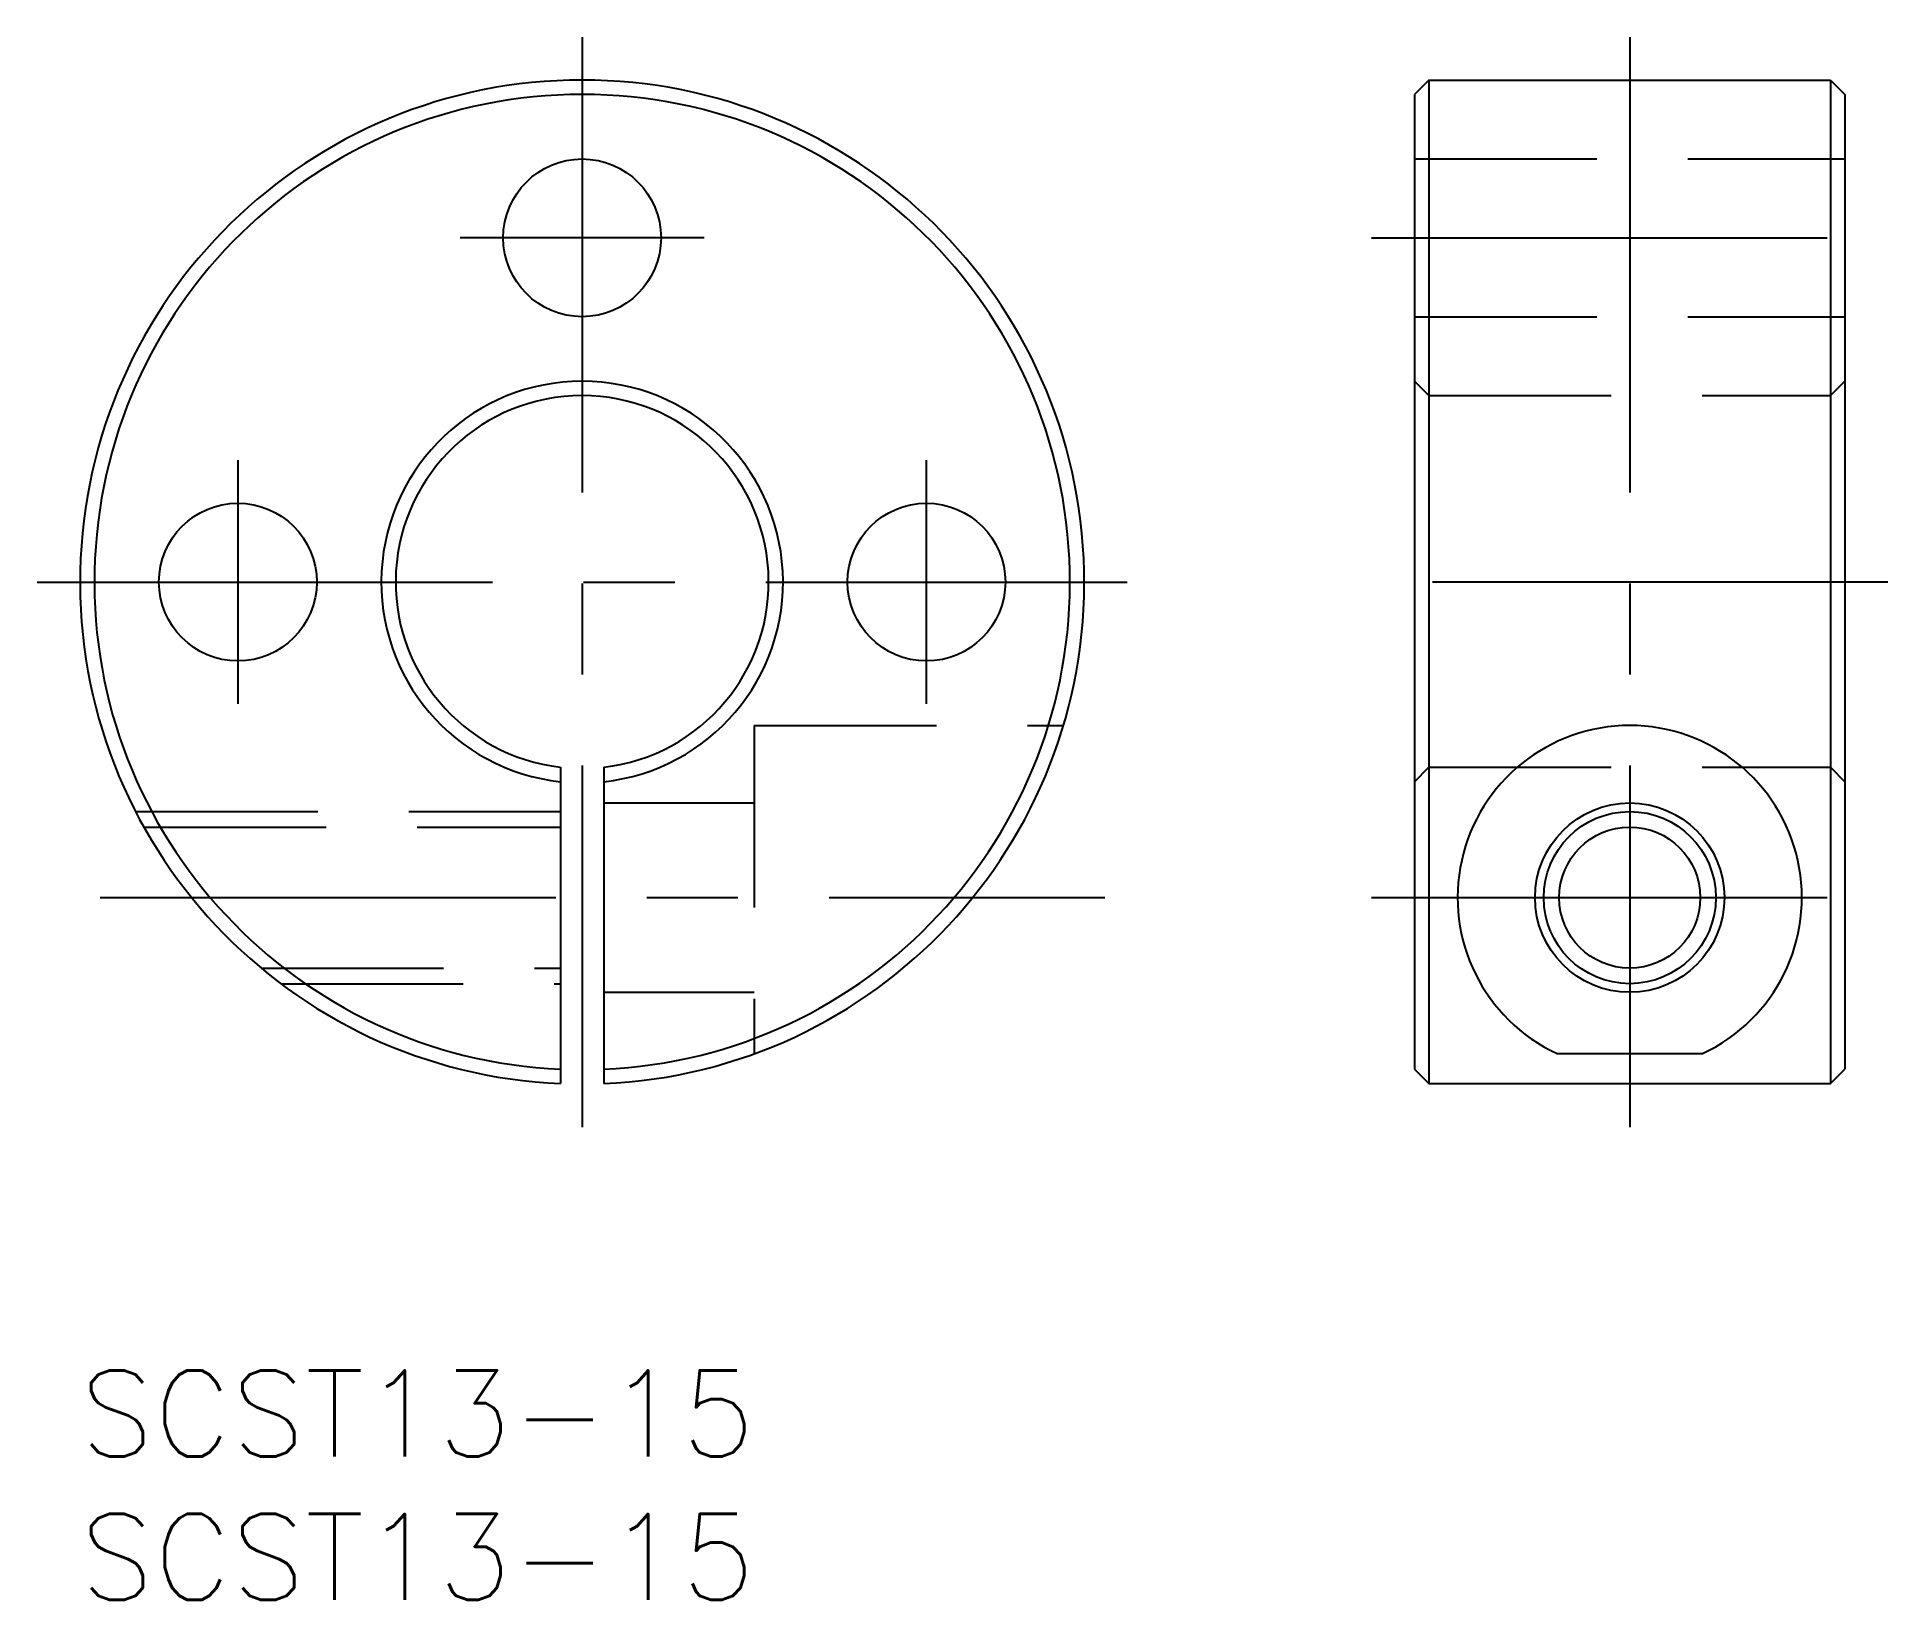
# Model space of a CAD drawing. Extents: x -1.5 to 63, y -8 to 46.5.
import ezdxf

# ---------------------------------------------------------------- set-up
doc = ezdxf.new("R2010")
doc.units = 0
doc.header["$LTSCALE"] = 0.5
doc.linetypes.add('CENTER', pattern=[50.8, 31.75, -6.35, 6.35, -6.35])
doc.linetypes.add('DASHED', pattern=[19.05, 12.7, -6.35])
for name, color, linetype in [('MSM_CENTER', 1, 'CENTER'), ('MSM_CONTINUOUS', 7, 'CONTINUOUS'), ('MSM_DASHED', 4, 'DASHED'), ('MSM_NARROW', 5, 'CONTINUOUS'), ('MSM_PART_NUMBER', 7, 'CONTINUOUS')]:
    doc.layers.add(name, color=color, linetype=linetype)
doc.styles.get("Standard").update_dxf_attribs({"font": 'txt.shx', "height": 3, "bigfont": 'bigfont.shx'})

# ---------------------------------------------------------------- blocks, each defined once
blk = doc.blocks.new('*U3')
at = {"layer": 'MSM_PART_NUMBER'}
blk.add_text('SCST13-15', height=3, dxfattribs=at).set_placement((0, -3))
blk = doc.blocks.new('*U4')
at = {"layer": 'MSM_PART_NUMBER'}
blk.add_text('SCST13-15', height=3, dxfattribs=at).set_placement((0, -8))

msp = doc.modelspace()

# ---------------------------------------------------------------- linework, layer by layer
at = {"layer": 'MSM_CENTER'}
for p, q in [((17.5, 46.484), (17.5, 8.484)), ((54.012, 46.484), (54.012, 8.484)), ((21.749, 39.484), (13.251, 39.484)), ((45.012, 39.484), (63.012, 39.484)), ((5.5, 31.733), (5.5, 23.235)), ((29.5, 23.235), (29.5, 31.733)), ((-1.5, 27.484), (36.5, 27.484)), ((63.012, 27.484), (45.012, 27.484)), ((0.705, 16.484), (35.722, 16.484)), ((45.012, 16.484), (63.012, 16.484))]:
    msp.add_line(p, q, dxfattribs=at)
at = {"layer": 'MSM_CONTINUOUS'}
for p, q in [((47.012, 44.984), (46.512, 44.484)), ((47.012, 44.984), (47.012, 10)), ((47.012, 44.984), (61.012, 44.984)), ((61.012, 44.984), (61.012, 10)), ((61.012, 44.984), (61.512, 44.484)), ((46.512, 44.484), (46.512, 10.5)), ((61.512, 44.484), (61.512, 10.5)), ((16.75, 21.027), (16.75, 10)), ((18.25, 21.027), (18.25, 10)), ((51.48, 11.045), (56.545, 11.045)), ((46.512, 10.5), (47.012, 10)), ((61.012, 10), (61.512, 10.5)), ((47.012, 10), (61.012, 10))]:
    msp.add_line(p, q, dxfattribs=at)
for centre, radius in [((17.5, 39.484), 2.75), ((5.5, 27.484), 2.75), ((29.5, 27.484), 2.75), ((54.012, 16.484), 3.3), ((54.012, 16.484), 2.458)]:
    msp.add_circle(centre, radius, dxfattribs=at)
for centre, radius, start, end in [((17.5, 27.484), 17.5, 272.45629, 267.54371), ((17.5, 27.484), 17, 272.52858, 267.47142), ((17.5, 27.484), 7, 276.15064, 263.84936), ((17.5, 27.484), 6.5, 276.62581, 263.37419), ((54.012, 16.484), 6, 294.96757, 245.03243)]:
    msp.add_arc(centre, radius, start, end, dxfattribs=at)
at = {"layer": 'MSM_DASHED'}
for p, q in [((46.512, 42.234), (61.512, 42.234)), ((46.512, 36.734), (61.512, 36.734)), ((46.512, 34.484), (47.012, 33.984)), ((61.012, 33.984), (61.512, 34.484)), ((47.012, 33.984), (61.012, 33.984)), ((23.5, 22.484), (34.271, 22.484)), ((23.5, 22.484), (23.5, 11.045)), ((46.512, 20.524), (47.012, 21.027)), ((47.012, 21.027), (61.012, 21.027)), ((61.012, 21.027), (61.512, 20.524)), ((1.936, 19.484), (16.75, 19.484)), ((18.25, 19.784), (23.5, 19.784)), ((2.226, 18.942), (16.75, 18.942)), ((6.314, 14.025), (16.75, 14.025)), ((7, 13.484), (16.75, 13.484)), ((18.25, 13.184), (23.5, 13.184))]:
    msp.add_line(p, q, dxfattribs=at)
at = {"layer": 'MSM_NARROW'}
msp.add_circle((54.012, 16.484), 3, dxfattribs=at)

# ---------------------------------------------------------------- block references
at = {"layer": 'MSM_CONTINUOUS'}
for name in ['*U3', '*U4']:
    msp.add_blockref(name, (0, 0), dxfattribs=at)

doc.saveas('drawing.dxf')
